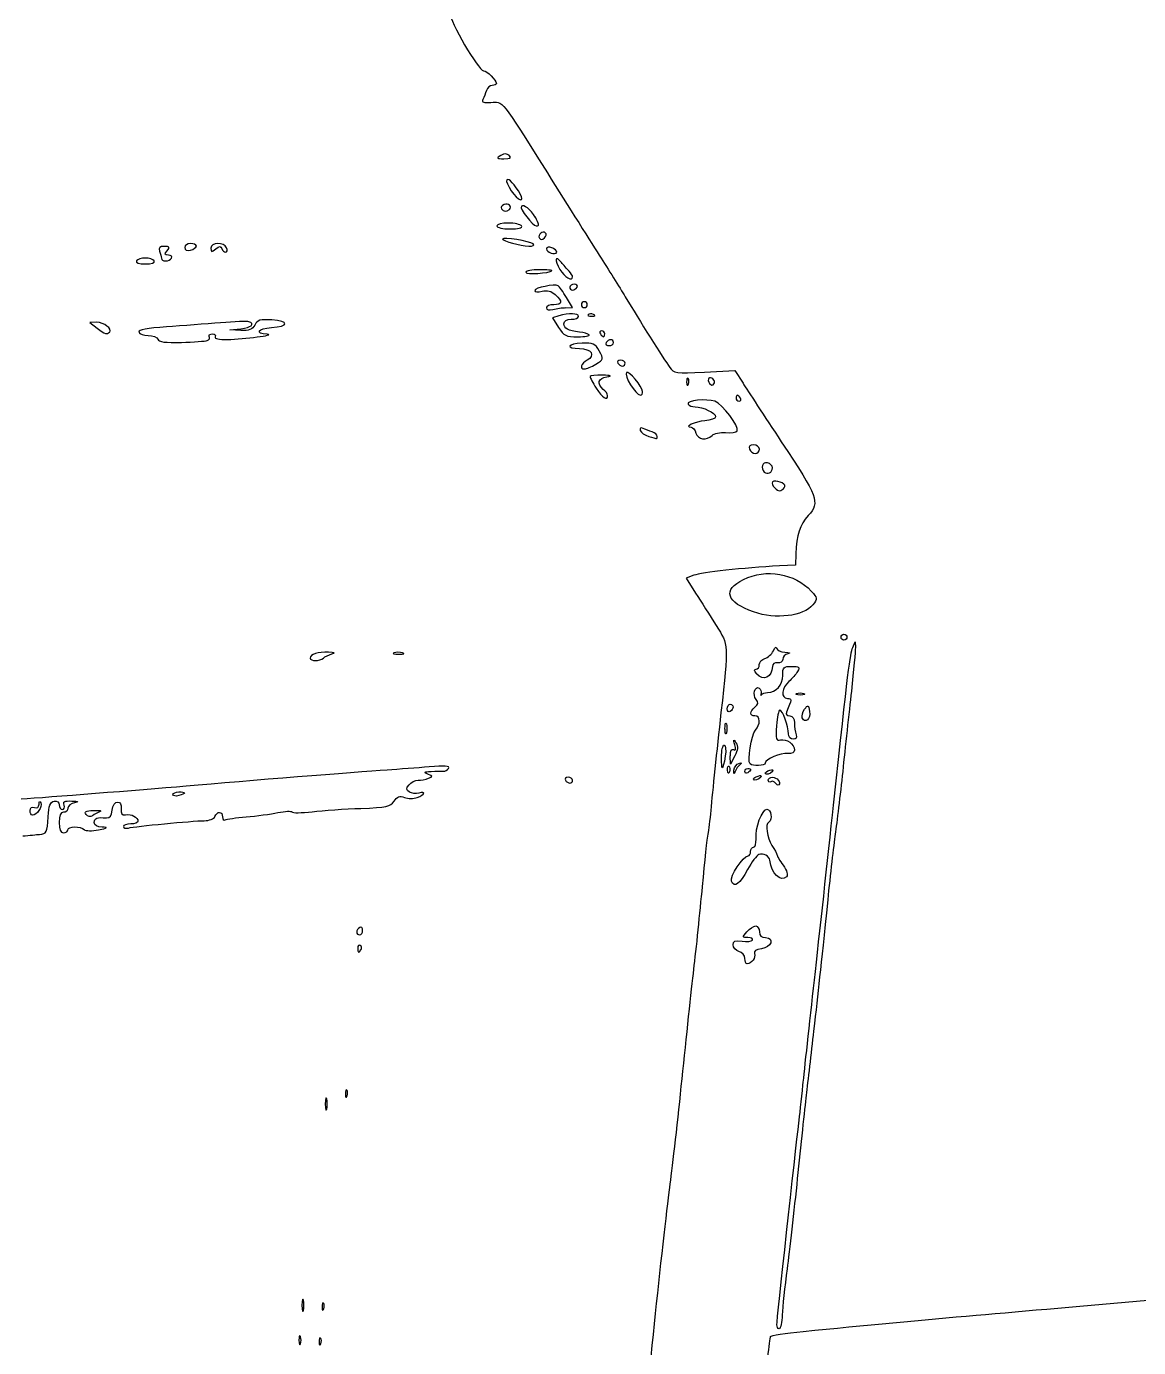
# Model space of a CAD drawing. Extents: x 548 to 695, y 110 to 247.
# Drawn here: x 626.81 to 649.37, y 161.5 to 188.29 of the extents above; entities that cross this region are included whole.
import ezdxf

# ---------------------------------------------------------------- set-up
doc = ezdxf.new("R2010")
doc.units = 0
doc.layers.add('Layer_1', color=7, linetype='CONTINUOUS')

msp = doc.modelspace()

# ---------------------------------------------------------------- linework, layer by layer
at = {"layer": 'Layer_1', "color": 7}
for points in [[(636.60549, 185.670113), (636.605773, 185.669943)], [(636.606227, 184.577896), (636.606227, 184.577046)], [(637.133216, 184.419978), (637.132592, 184.420006)], [(637.341137, 184.100258), (637.342271, 184.100542)], [(630.25835, 183.836636), (630.25835, 183.836353)], [(630.774624, 183.785613), (630.775729, 183.785046)], [(637.508495, 183.782494), (637.508211, 183.783912)], [(629.755795, 183.593707), (629.755512, 183.592857)], [(637.470539, 183.336038), (637.470567, 183.334904)], [(637.754485, 182.587124), (637.885729, 182.587748), (637.763556, 182.794961)], [(637.754457, 182.587748), (637.754485, 182.587124)], [(638.314781, 182.449644), (638.314781, 182.450778)], [(628.23634, 182.29062), (628.09886, 182.289373), (628.246828, 182.17372)], [(637.610712, 182.41903), (637.479751, 182.380479), (637.601924, 182.18829)], [(628.500246, 182.092082), (628.500529, 182.091912)], [(630.480643, 181.921833), (630.479849, 181.922117)], [(631.159087, 182.124227), (630.939402, 182.135565), (631.161354, 182.158243)], [(638.225348, 182.035502), (638.224895, 182.035502)], [(638.360787, 181.441814), (638.360986, 181.442098)], [(640.231313, 181.151631), (640.232447, 181.151631)], [(640.564441, 181.2816), (641.181628, 181.313065), (641.34462, 181.053411)], [(638.599465, 180.805238), (638.599465, 180.805521)], [(639.604573, 179.977946), (639.60514, 179.977946)], [(640.718306, 179.998157), (640.718646, 179.997789)], [(642.191528, 178.960195), (642.191811, 178.960479)], [(642.415266, 177.595228), (642.406762, 177.367606), (642.081402, 177.350598)], [(640.350397, 177.161528), (640.193924, 177.102), (640.383279, 176.801046)], [(641.558183, 176.416838), (641.558324, 176.416866)], [(643.570469, 175.695846), (643.620076, 175.81405), (643.62291, 175.695846)], [(632.834532, 175.48302), (632.834362, 175.482992)], [(634.442315, 175.587647), (634.442315, 175.589008)], [(641.616548, 175.16537), (641.617483, 175.165654)], [(640.97966, 174.041546), (640.978299, 174.041546)], [(640.906469, 173.469798), (640.907603, 173.470649)], [(641.176186, 173.496161), (641.087461, 173.332602), (641.084967, 173.498712), (641.087461, 173.498712)], [(641.487203, 173.334983), (641.487005, 173.334869)], [(641.031647, 173.209465), (641.030513, 173.209465)], [(641.794961, 173.149398), (641.794961, 173.148831)], [(641.558239, 173.031165), (641.558239, 173.030598)], [(626.886142, 172.388778), (626.886142, 172.389061)], [(641.109288, 170.958529), (641.109373, 170.958671)], [(633.597109, 169.569354), (633.597959, 169.569354)], [(641.381357, 169.39165), (641.380791, 169.391934)], [(633.309846, 166.718013), (633.31098, 166.718013)], [(632.836658, 162.399798), (632.837792, 162.399798)], [(642.030832, 161.962469), (642.030718, 161.962469)], [(632.777613, 161.69023), (632.778746, 161.69023)]]:
    msp.add_lwpolyline(points, dxfattribs=at)
for points in [[(636.831326, 184.879304)], [(636.85423, 184.243408)], [(637.088003, 183.880857)], [(629.400557, 183.533896)], [(637.889584, 183.212731)], [(637.978309, 183.002683)], [(638.185351, 182.648069)], [(638.540306, 182.055345)], [(638.717783, 181.877613)], [(638.954419, 181.46194)], [(640.756176, 181.112513)], [(639.307219, 180.88662)], [(641.291102, 180.753647)], [(641.675622, 179.718576)], [(641.941795, 179.338167)], [(643.333039, 175.905128)], [(642.430913, 174.76115)], [(641.025921, 174.452287)], [(642.545915, 174.269735)], [(641.160057, 173.209493)], [(641.380876, 173.181146)], [(637.889329, 173.004491)], [(642.003761, 172.945276)], [(629.784822, 172.714252)], [(628.023402, 172.307991)], [(633.630047, 169.961329)], [(632.901912, 166.541698)], [(632.428724, 162.460176)], [(632.368091, 161.721128)]]:
    msp.add_lwpolyline(points, close=True, dxfattribs=at)
for points in [[(635.396287, 188.573187), (635.396287, 188.394605), (635.975603, 187.397575), (636.082214, 187.392813)], [(636.082214, 187.392813), (636.151663, 187.389978), (636.342718, 187.199773), (636.342718, 187.133726)], [(636.260797, 187.094041), (636.215726, 187.094041), (636.162435, 187.047553), (636.142309, 186.990576)], [(636.342718, 187.133726), (636.342718, 187.111049), (636.305868, 187.094041), (636.260797, 187.094041)], [(636.070025, 186.808876), (636.044513, 186.750765), (636.084198, 186.735458), (636.232734, 186.749631)], [(636.142309, 186.990576), (636.122466, 186.9336), (636.089584, 186.851962), (636.070025, 186.808876)], [(636.232734, 186.749631), (636.477931, 186.772309), (636.424072, 186.840057), (637.377987, 185.319269)], [(636.431159, 185.671814), (636.335348, 185.616255), (636.343569, 185.608035), (636.496356, 185.606617)], [(636.605773, 185.669943), (636.559002, 185.716715), (636.509679, 185.717282), (636.431159, 185.671814)], [(636.496356, 185.606617), (636.623632, 185.605398), (636.653112, 185.623625), (636.60549, 185.670113)], [(636.556904, 185.178472), (636.508148, 185.129717), (636.748809, 184.775839), (636.830731, 184.775839)], [(636.831298, 184.879389), (636.716778, 185.087452), (636.596872, 185.218356), (636.556904, 185.178472)], [(637.377987, 185.319269), (637.796353, 184.652277), (638.286917, 183.873855), (638.468135, 183.589455)], [(636.830731, 184.775839), (636.867298, 184.775839), (636.867581, 184.812973), (636.831326, 184.879304)], [(636.497943, 184.678243), (636.450321, 184.661235), (636.426227, 184.621266), (636.444085, 184.592069)], [(636.444085, 184.592069), (636.482353, 184.529991), (636.552652, 184.523471), (636.606227, 184.577896)], [(636.606227, 184.577046), (636.669156, 184.639975), (636.589219, 184.713676), (636.497943, 184.678243)], [(636.849128, 184.642526), (636.807742, 184.60114), (637.079868, 184.24338), (637.153058, 184.24338)], [(637.132592, 184.420006), (637.042734, 184.577329), (636.897883, 184.691282), (636.849128, 184.642526)], [(637.153058, 184.24338), (637.215987, 184.24338), (637.211452, 184.281647), (637.133216, 184.419978)], [(636.584372, 184.302652), (636.456246, 184.302652), (636.351364, 184.27714), (636.351364, 184.243408)], [(636.351364, 184.243408), (636.351364, 184.210809), (636.472687, 184.184164), (636.620939, 184.184164)], [(636.85423, 184.243408), (636.834387, 184.276006), (636.712781, 184.302652), (636.584372, 184.302652)], [(636.620939, 184.184164), (636.785632, 184.184164), (636.87634, 184.206841), (636.85423, 184.243408)], [(637.342271, 184.100542), (637.285861, 184.156951), (637.172759, 184.065676), (637.214995, 183.997644)], [(637.315625, 184.000479), (637.350491, 184.035345), (637.36268, 184.080132), (637.341137, 184.100258)], [(629.608961, 183.82955), (629.512866, 183.82955), (629.486787, 183.804038), (629.512866, 183.736006)], [(629.667071, 183.740825), (629.728866, 183.815093), (629.719512, 183.82955), (629.608961, 183.82955)], [(630.140145, 183.888794), (630.074948, 183.888794), (630.02194, 183.851376), (630.02194, 183.805455)], [(630.02194, 183.805455), (630.02194, 183.751313), (630.063326, 183.733172), (630.140145, 183.753298)], [(630.25835, 183.836353), (630.25835, 183.864983), (630.205058, 183.888794), (630.140145, 183.888794)], [(630.140145, 183.753298), (630.205342, 183.770306), (630.25835, 183.807723), (630.25835, 183.836636)], [(630.870123, 183.799786), (630.823068, 183.922526), (630.552954, 183.91629), (630.552954, 183.791282)], [(630.552954, 183.791282), (630.552954, 183.708794), (630.567128, 183.706526), (630.651317, 183.777109)], [(630.651317, 183.777109), (630.728135, 183.840321), (630.755065, 183.842022), (630.774624, 183.785613)], [(630.775729, 183.785046), (630.789902, 183.744227), (630.824202, 183.711061), (630.853115, 183.711061)], [(630.853115, 183.711061), (630.882028, 183.711061), (630.890249, 183.75103), (630.870123, 183.799786)], [(637.088003, 183.880857), (637.028192, 183.935565), (636.469824, 184.023156), (636.469824, 183.977802)], [(636.469824, 183.977802), (636.469824, 183.9384), (636.831099, 183.840888), (636.999279, 183.834652)], [(636.999279, 183.834652), (637.084885, 183.831817), (637.121169, 183.85166), (637.088003, 183.880857)], [(637.214995, 183.997644), (637.240507, 183.957392), (637.273106, 183.958243), (637.315625, 184.000479)], [(637.369313, 183.80092), (637.317156, 183.748762), (637.485817, 183.650117), (637.554416, 183.692353)], [(637.508211, 183.783912), (637.452935, 183.815093), (637.39029, 183.82303), (637.369313, 183.80092)], [(629.04566, 183.533896), (629.022983, 183.498746), (629.09555, 183.474652), (629.223109, 183.474652)], [(629.223109, 183.59314), (629.145723, 183.59314), (629.065786, 183.567628), (629.04566, 183.533896)], [(629.400557, 183.533896), (629.380715, 183.566494), (629.300495, 183.59314), (629.223109, 183.59314)], [(629.223109, 183.474652), (629.350668, 183.474652), (629.422384, 183.497329), (629.400557, 183.533896)], [(629.512866, 183.736006), (629.532709, 183.684416), (629.548866, 183.618085), (629.548866, 183.588038)], [(629.548866, 183.588038), (629.548866, 183.514904), (629.710157, 183.518589), (629.755795, 183.593707)], [(629.692583, 183.652101), (629.610945, 183.652101), (629.606126, 183.669109), (629.667071, 183.740825)], [(629.755512, 183.592857), (629.775354, 183.625455), (629.747008, 183.652101), (629.692583, 183.652101)], [(637.554416, 183.692353), (637.584463, 183.712195), (637.56292, 183.751597), (637.508495, 183.782494)], [(637.661679, 183.506117), (637.53412, 183.657203), (637.51286, 183.559124), (637.630214, 183.360416)], [(638.468135, 183.589455), (638.649269, 183.305027), (638.877458, 182.938904), (638.975083, 182.775827)], [(637.219134, 183.357581), (637.067197, 183.357581), (636.943039, 183.332069), (636.943039, 183.304006)], [(636.943039, 183.304006), (636.943039, 183.255817), (637.410926, 183.284164), (637.470539, 183.336038)], [(637.470567, 183.334904), (637.48474, 183.346243), (637.371071, 183.357581), (637.219134, 183.357581)], [(637.630214, 183.360416), (637.72234, 183.20451), (637.889584, 183.109266), (637.889584, 183.212731)], [(637.8156, 183.328951), (637.775065, 183.374306), (637.705616, 183.453959), (637.661679, 183.506117)], [(637.889584, 183.212731), (637.889584, 183.232573), (637.856419, 183.283597), (637.8156, 183.328951)], [(637.597162, 183.029386), (637.52658, 183.073039), (637.12063, 182.991685), (637.12063, 182.933858)], [(637.763556, 182.794961), (637.696375, 182.908913), (637.62154, 183.014362), (637.597162, 183.029386)], [(637.92275, 183.061928), (637.872009, 183.061928), (637.830624, 183.036416), (637.830624, 183.002683)], [(637.830624, 183.002683), (637.830624, 182.970085), (637.856135, 182.943439), (637.886183, 182.943439)], [(637.886183, 182.943439), (637.916797, 182.943439), (637.958183, 182.968951), (637.978309, 183.002683)], [(637.978309, 183.002683), (637.998151, 183.035282), (637.972639, 183.061928), (637.92275, 183.061928)], [(637.12063, 182.933858), (637.12063, 182.904945), (637.188378, 182.898142), (637.270866, 182.919685)], [(637.270866, 182.919685), (637.373197, 182.945197), (637.458236, 182.925354), (637.537039, 182.852504)], [(637.537039, 182.852504), (637.692945, 182.711339), (637.683024, 182.647559), (637.505008, 182.647559)], [(638.975083, 182.775827), (639.212627, 182.379203), (639.74486, 181.534791), (639.857112, 181.376844)], [(637.505008, 182.647559), (637.423654, 182.647559), (637.357039, 182.617795), (637.357039, 182.581512)], [(637.357039, 182.581512), (637.357039, 182.541827), (637.410331, 182.529638), (637.490268, 182.551181)], [(637.490268, 182.551181), (637.563402, 182.571024), (637.682457, 182.587181), (637.754457, 182.587748)], [(638.008044, 182.410526), (638.008044, 182.475439), (637.816139, 182.479691), (637.610712, 182.41903)], [(638.126107, 182.707313), (638.093509, 182.707313), (638.066863, 182.681802), (638.066863, 182.648069)], [(638.066863, 182.648069), (638.066863, 182.615471), (638.092375, 182.588825), (638.126107, 182.588825)], [(638.185351, 182.648069), (638.185351, 182.680668), (638.159839, 182.707313), (638.126107, 182.707313)], [(638.126107, 182.588825), (638.158706, 182.588825), (638.185351, 182.614337), (638.185351, 182.648069)], [(638.201395, 182.445109), (638.181553, 182.425266), (638.215569, 182.411376), (638.279065, 182.413928)], [(638.314781, 182.450778), (638.271978, 182.467786), (638.220954, 182.464951), (638.201395, 182.445109)], [(638.279065, 182.413928), (638.347946, 182.416762), (638.361836, 182.430935), (638.314781, 182.449644)], [(628.500529, 182.091912), (628.563175, 182.154557), (628.380624, 182.292038), (628.23634, 182.29062)], [(629.650517, 182.197928), (629.265997, 182.172416), (629.078967, 182.135565), (629.093764, 182.091628)], [(630.747836, 182.279849), (630.462784, 182.257172), (629.968989, 182.220038), (629.650517, 182.197928)], [(631.32463, 182.302526), (631.292315, 182.313865), (631.032888, 182.303745), (630.747836, 182.279849)], [(631.443827, 182.235628), (631.39422, 182.143219), (631.326472, 182.116573), (631.159087, 182.124227)], [(631.161354, 182.158243), (631.36885, 182.18092), (631.457036, 182.257739), (631.32463, 182.302526)], [(631.696479, 182.046841), (631.43966, 182.063849), (631.502589, 182.167313), (631.780384, 182.184888)], [(631.786054, 182.339093), (631.556447, 182.353266), (631.497657, 182.336258), (631.443827, 182.235628)], [(631.780384, 182.184888), (632.143531, 182.207565), (632.147159, 182.315849), (631.786054, 182.339093)], [(637.601924, 182.18829), (637.710491, 182.017361), (637.753861, 181.996101), (637.994324, 181.996101)], [(637.712107, 182.260573), (637.712107, 182.317833), (637.766532, 182.351282), (637.860076, 182.351282)], [(638.029304, 182.091628), (637.794312, 182.11714), (637.712107, 182.16051), (637.712107, 182.260573)], [(637.860076, 182.351282), (637.94143, 182.351282), (638.008044, 182.376794), (638.008044, 182.410526)], [(628.246828, 182.17372), (628.407269, 182.048145), (628.444403, 182.036239), (628.500246, 182.092082)], [(629.093764, 182.091628), (629.105102, 182.055345), (629.191559, 182.024731), (629.283969, 182.023313)], [(629.283969, 182.023313), (629.376378, 182.022066), (629.463402, 181.98703), (629.477291, 181.945644)], [(629.477291, 181.945644), (629.494299, 181.891786), (629.632063, 181.873928), (629.954731, 181.882431)], [(629.954731, 181.882431), (630.203613, 181.888101), (630.440164, 181.907943), (630.480643, 181.921833)], [(630.479849, 181.922117), (630.520384, 181.93629), (630.538809, 181.97314), (630.520668, 182.002337)], [(630.520668, 182.002337), (630.50366, 182.031534), (630.532006, 182.055345), (630.583597, 182.055345)], [(630.583597, 182.055345), (630.636321, 182.055345), (630.662967, 182.029833), (630.642841, 181.996101)], [(630.642841, 181.996101), (630.620164, 181.959534), (630.714841, 181.939124), (630.890872, 181.942809)], [(630.890872, 181.942809), (631.226126, 181.948479), (631.884784, 182.034935), (631.696479, 182.046841)], [(637.994324, 181.996101), (638.14286, 181.996101), (638.246891, 182.013109), (638.225348, 182.035502)], [(638.224895, 182.035502), (638.202217, 182.05818), (638.115194, 182.082274), (638.029304, 182.091628)], [(638.47766, 182.114589), (638.443077, 182.114589), (638.431455, 182.089077), (638.452148, 182.055345)], [(638.452148, 182.055345), (638.471991, 182.022746), (638.500337, 181.996101), (638.514794, 181.996101)], [(638.540306, 182.055345), (638.540306, 182.087943), (638.511959, 182.114589), (638.47766, 182.114589)], [(638.514794, 181.996101), (638.528967, 181.996101), (638.540306, 182.021613), (638.540306, 182.055345)], [(638.662224, 181.936857), (638.631609, 181.936857), (638.590224, 181.911345), (638.570098, 181.877613)], [(638.717783, 181.877613), (638.717783, 181.910211), (638.692271, 181.936857), (638.662224, 181.936857)], [(638.081858, 181.867578), (637.78422, 181.853405), (637.740312, 181.759011), (638.031118, 181.759011)], [(638.031118, 181.759011), (638.267528, 181.759011), (638.359228, 181.615578), (638.183055, 181.521184)], [(638.429301, 181.709405), (638.344828, 181.859357), (638.303159, 181.87835), (638.081858, 181.867578)], [(638.360986, 181.442098), (638.52171, 181.537058), (638.523128, 181.542728), (638.429301, 181.709405)], [(638.570098, 181.877613), (638.550255, 181.845014), (638.575767, 181.818369), (638.625657, 181.818369)], [(638.625657, 181.818369), (638.676397, 181.818369), (638.717783, 181.84388), (638.717783, 181.877613)], [(638.183055, 181.521184), (638.057764, 181.454287), (638.026016, 181.344869), (638.131748, 181.344869)], [(638.131748, 181.344869), (638.167465, 181.344869), (638.270646, 181.388523), (638.360787, 181.441814)], [(638.862293, 181.521184), (638.811553, 181.521184), (638.786608, 181.495672), (638.806734, 181.46194)], [(638.806734, 181.46194), (638.826576, 181.429342), (638.868246, 181.402696), (638.89886, 181.402696)], [(638.954419, 181.46194), (638.954419, 181.494539), (638.91275, 181.521184), (638.862293, 181.521184)], [(638.89886, 181.402696), (638.929474, 181.402696), (638.954419, 181.428208), (638.954419, 181.46194)], [(639.857112, 181.376844), (639.942151, 181.257222), (639.982403, 181.251836), (640.564441, 181.2816)], [(638.496, 181.217962), (638.357669, 181.223631), (638.244567, 181.209458), (638.244567, 181.189332)], [(638.244567, 181.189332), (638.244567, 181.16949), (638.299843, 181.06234), (638.367591, 180.952639)], [(638.51074, 180.931096), (638.372976, 181.045332), (638.405575, 181.157301), (638.584724, 181.184513)], [(638.584724, 181.184513), (638.698961, 181.201521), (638.672598, 181.21286), (638.496, 181.217962)], [(638.981802, 181.273861), (638.920006, 181.212066), (639.161802, 180.82012), (639.264983, 180.814904)], [(639.307219, 180.886592), (639.304384, 180.989206), (639.027156, 181.319159), (638.981802, 181.273861)], [(640.232447, 181.151631), (640.212605, 181.171474), (640.198715, 181.137458), (640.201266, 181.073962)], [(640.236983, 181.038246), (640.253991, 181.081049), (640.251156, 181.132072), (640.231313, 181.151631)], [(640.756176, 181.112513), (640.700617, 181.202372), (640.611609, 181.174876), (640.64846, 181.079065)], [(640.736334, 181.024072), (640.766098, 181.04108), (640.774885, 181.082183), (640.756176, 181.112513)], [(638.367591, 180.952639), (638.483811, 180.764419), (638.599465, 180.691002), (638.599465, 180.805238)], [(638.599465, 180.805521), (638.599465, 180.834151), (638.559496, 180.890561), (638.51074, 180.931096)], [(639.264983, 180.814904), (639.290495, 180.813657), (639.308353, 180.846085), (639.307219, 180.88662)], [(640.201266, 181.073962), (640.204101, 181.00508), (640.218274, 180.990907), (640.236983, 181.038246)], [(640.64846, 181.079065), (640.668302, 181.030592), (640.70657, 181.005647), (640.736334, 181.024072)], [(641.34462, 181.053411), (641.434195, 180.910545), (641.783906, 180.377943), (642.12154, 179.869663)], [(640.77154, 180.68811), (640.609682, 180.747638), (640.185591, 180.702283), (640.230265, 180.62915)], [(640.230265, 180.62915), (640.247272, 180.600236), (640.31332, 180.576425), (640.374832, 180.576425)], [(640.374832, 180.576425), (640.532438, 180.576425), (640.788236, 180.451701), (640.788095, 180.374598)], [(641.224913, 180.091616), (641.274803, 180.172403), (640.926057, 180.631276), (640.77154, 180.68811)], [(641.228457, 180.812891), (641.214283, 180.812891), (641.202945, 180.78738), (641.202945, 180.753647)], [(641.202945, 180.753647), (641.202945, 180.721049), (641.231291, 180.694403), (641.265591, 180.694403)], [(641.291102, 180.753647), (641.27126, 180.786246), (641.242913, 180.812891), (641.228457, 180.812891)], [(641.265591, 180.694403), (641.300173, 180.694403), (641.311795, 180.719915), (641.291102, 180.753647)], [(640.788095, 180.374598), (640.788095, 180.339165), (640.689165, 180.303165), (640.568126, 180.294378)], [(639.316857, 180.140088), (639.265266, 180.162765), (639.24514, 180.148592), (639.262148, 180.097285)], [(639.262148, 180.097285), (639.276321, 180.053348), (639.353424, 179.99949), (639.432227, 179.97738)], [(639.501676, 180.066671), (639.444699, 180.086513), (639.361644, 180.119962), (639.316857, 180.140088)], [(639.60514, 179.977946), (639.60514, 180.006576), (639.558652, 180.046545), (639.501676, 180.066671)], [(640.568126, 180.294378), (640.371969, 180.280205), (640.128841, 180.162283), (640.296, 180.162283)], [(640.296, 180.162283), (640.33115, 180.162283), (640.373953, 180.108992), (640.390961, 180.044079)], [(640.390961, 180.044079), (640.425543, 179.911984), (640.606677, 179.886472), (640.718306, 179.998157)], [(640.718646, 179.997789), (640.758331, 180.037474), (640.880787, 180.062419), (640.990772, 180.053065)], [(640.990772, 180.053065), (641.100472, 180.044561), (641.205921, 180.061569), (641.224913, 180.091616)], [(639.432227, 179.97738), (639.511313, 179.954702), (639.582463, 179.934576), (639.5904, 179.931458)], [(639.5904, 179.931458), (639.598904, 179.928624), (639.604573, 179.948466), (639.604573, 179.977946)], [(641.559118, 179.807301), (641.480032, 179.807301), (641.453669, 179.778954), (641.47663, 179.718576)], [(641.675622, 179.718576), (641.675622, 179.767332), (641.623181, 179.807301), (641.559118, 179.807301)], [(642.12154, 179.869663), (642.870482, 178.742183), (642.906397, 178.643991), (642.668683, 178.373254)], [(641.47663, 179.718576), (641.496472, 179.66982), (641.54778, 179.629852), (641.593134, 179.629852)], [(641.593134, 179.629852), (641.638488, 179.629852), (641.675622, 179.66982), (641.675622, 179.718576)], [(641.838331, 179.441065), (641.736283, 179.460907), (641.694331, 179.335049), (641.775402, 179.253978)], [(641.775402, 179.253978), (641.83748, 179.191899), (641.941795, 179.245474), (641.941795, 179.338167)], [(641.941795, 179.338167), (641.941795, 179.383805), (641.895307, 179.430009), (641.838331, 179.441065)], [(641.94548, 179.052038), (641.897291, 179.003849), (642.038173, 178.853613), (642.109323, 178.87714)], [(642.191811, 178.960479), (642.214488, 179.027376), (642.000472, 179.106746), (641.94548, 179.052038)], [(642.109323, 178.87714), (642.143055, 178.888479), (642.180189, 178.925896), (642.191528, 178.960195)], [(642.668683, 178.373254), (642.48925, 178.169159), (642.430857, 177.989386), (642.415266, 177.595228)], [(642.081402, 177.350598), (641.357008, 177.31148), (640.497713, 177.217654), (640.350397, 177.161528)], [(641.352813, 177.07646), (641.814236, 177.30068), (642.396132, 177.20005), (642.728551, 176.838917)], [(641.558324, 176.416866), (641.005342, 176.607921), (640.924271, 176.868255), (641.352813, 177.07646)], [(642.728551, 176.838917), (642.859228, 176.696901), (642.860079, 176.68783), (642.758032, 176.561972)], [(640.383279, 176.801046), (640.487594, 176.635502), (640.675644, 176.338006), (640.801389, 176.139893)], [(642.758032, 176.561972), (642.56811, 176.327546), (642.011839, 176.260224), (641.558183, 176.416838)], [(640.801389, 176.139893), (641.055373, 175.739839), (641.053389, 175.775216), (640.89805, 174.375751)], [(643.333039, 175.905128), (643.333039, 175.937726), (643.358551, 175.964372), (643.392283, 175.964372)], [(643.392283, 175.845883), (643.359685, 175.845883), (643.333039, 175.871395), (643.333039, 175.905128)], [(643.392283, 175.964372), (643.424882, 175.964372), (643.451528, 175.93886), (643.451528, 175.905128)], [(643.451528, 175.905128), (643.451528, 175.872529), (643.426016, 175.845883), (643.392283, 175.845883)], [(632.939811, 175.600346), (632.723244, 175.60885), (632.565241, 175.558677), (632.565241, 175.482425)], [(632.565241, 175.482425), (632.565241, 175.413543), (632.761965, 175.41411), (632.834532, 175.48302)], [(632.834362, 175.482992), (632.86526, 175.512472), (632.94378, 175.549323), (633.008976, 175.564913)], [(633.008976, 175.564913), (633.087496, 175.584756), (633.064252, 175.595811), (632.939811, 175.600346)], [(634.264866, 175.586513), (634.224898, 175.569506), (634.270535, 175.558167), (634.369465, 175.558167)], [(634.442315, 175.589008), (634.384772, 175.603181), (634.304835, 175.603181), (634.264866, 175.586513)], [(634.369465, 175.558167), (634.466976, 175.559414), (634.499858, 175.57234), (634.442315, 175.587647)], [(641.786995, 175.472079), (641.848224, 175.489087), (641.92646, 175.558819), (641.960476, 175.629118)], [(641.960476, 175.629118), (641.994491, 175.699417), (642.024255, 175.723795), (642.026523, 175.68326)], [(642.026523, 175.68326), (642.029017, 175.642724), (642.103625, 175.606157), (642.1932, 175.602472)], [(642.252444, 175.568457), (642.195468, 175.554283), (642.14898, 175.502409), (642.14898, 175.454504)], [(642.1932, 175.602472), (642.293263, 175.596803), (642.31594, 175.585465), (642.252444, 175.568457)], [(643.181102, 172.501398), (643.478995, 175.268296), (643.51491, 175.563014), (643.570469, 175.695846)], [(643.62291, 175.695846), (643.624157, 175.630932), (643.587761, 175.231474), (643.541272, 174.808488)], [(641.617483, 175.165654), (641.566743, 175.226882), (641.564476, 175.254378), (641.60898, 175.254378)], [(641.60898, 175.254378), (641.645546, 175.254378), (641.67531, 175.296898), (641.67531, 175.348772)], [(641.94035, 175.313339), (641.937515, 175.088835), (641.750712, 175.003909), (641.616548, 175.16537)], [(641.67531, 175.348772), (641.67531, 175.400646), (641.725483, 175.456205), (641.786995, 175.472079)], [(642.045515, 175.384772), (641.985704, 175.39611), (641.9412, 175.364929), (641.94035, 175.313339)], [(642.14898, 175.454504), (642.14898, 175.404331), (642.105043, 175.37485), (642.045515, 175.384772)], [(642.14932, 175.127953), (642.14932, 175.29548), (642.166328, 175.313622), (642.328753, 175.313622)], [(642.451493, 175.210157), (642.420312, 175.153181), (642.339524, 175.060205), (642.27206, 175.003795)], [(642.328753, 175.313622), (642.481824, 175.313622), (642.499965, 175.299449), (642.451493, 175.210157)], [(641.84366, 174.783146), (642.017991, 174.785981), (642.14932, 174.934517), (642.14932, 175.127953)], [(642.27206, 175.003795), (642.125509, 174.881055), (642.107934, 174.663071), (642.243713, 174.663071)], [(641.610085, 174.641131), (641.534117, 174.73269), (641.584573, 174.925843), (641.672164, 174.872438)], [(641.672164, 174.872438), (641.703628, 174.852595), (641.721203, 174.80469), (641.711849, 174.765288)], [(641.711849, 174.765288), (641.703345, 174.725603), (641.70618, 174.713131), (641.720353, 174.736942)], [(641.720353, 174.736942), (641.734526, 174.762454), (641.789518, 174.782296), (641.84366, 174.783146)], [(642.504898, 174.731386), (642.423543, 174.731386), (642.390378, 174.745559), (642.430913, 174.76115)], [(642.430913, 174.76115), (642.471732, 174.778157), (642.538063, 174.778157), (642.578882, 174.76115)], [(642.578882, 174.76115), (642.619701, 174.744142), (642.587386, 174.731386), (642.504898, 174.731386)], [(643.541272, 174.808488), (643.494784, 174.385531), (643.415698, 173.653455), (643.365524, 173.181685)], [(641.025921, 174.452287), (641.025921, 174.503027), (641.051433, 174.544413), (641.085165, 174.544413)], [(641.085165, 174.396728), (641.052567, 174.376885), (641.025921, 174.402397), (641.025921, 174.452287)], [(641.085165, 174.544413), (641.117764, 174.544413), (641.144409, 174.518901), (641.144409, 174.488854)], [(641.144409, 174.488854), (641.144409, 174.458239), (641.118898, 174.416854), (641.085165, 174.396728)], [(641.586784, 174.308627), (641.472832, 174.308627), (641.473115, 174.391965), (641.587408, 174.486643)], [(641.587408, 174.486643), (641.654872, 174.542769), (641.660542, 174.580469), (641.610085, 174.641131)], [(642.090643, 174.426293), (642.065131, 174.426293), (642.033666, 174.283994), (642.022611, 174.110202)], [(642.268375, 173.944205), (642.268375, 174.09926), (642.147619, 174.426293), (642.090643, 174.426293)], [(642.243713, 174.663071), (642.33669, 174.663071), (642.336123, 174.651732), (642.226706, 174.382157)], [(642.545915, 174.269735), (642.531742, 174.309704), (642.551584, 174.388507), (642.59297, 174.444917)], [(642.59297, 174.444917), (642.661569, 174.538743), (642.670356, 174.535058), (642.695868, 174.40098)], [(640.89805, 174.375751), (640.81046, 173.586472), (640.725704, 172.781093), (640.689704, 172.393994)], [(640.978299, 174.041546), (640.977052, 174.139058), (640.989638, 174.186397), (641.006646, 174.146145)], [(641.006646, 174.146145), (641.023654, 174.106176), (641.023654, 174.026239), (641.00914, 173.968696)], [(641.595288, 174.017509), (641.703005, 174.141383), (641.698753, 174.308627), (641.586784, 174.308627)], [(642.226706, 174.382157), (642.209698, 174.341055), (642.238044, 174.308173), (642.291619, 174.308173)], [(642.291619, 174.308173), (642.352847, 174.308173), (642.38658, 174.25715), (642.38658, 174.165024)], [(642.38658, 174.165024), (642.38658, 174.086504), (642.403587, 173.979921), (642.42258, 173.928331)], [(642.695868, 174.40098), (642.724781, 174.248759), (642.596655, 174.136791), (642.545915, 174.269735)], [(641.00914, 173.968696), (640.994967, 173.911153), (640.980794, 173.943184), (640.97966, 174.041546)], [(641.487005, 173.334869), (641.428895, 173.39298), (641.512517, 173.92252), (641.595288, 174.017509)], [(642.022611, 174.110202), (642.005603, 173.83269), (642.014107, 173.797455), (642.106233, 173.821408)], [(642.363335, 173.834787), (642.310328, 173.834787), (642.268375, 173.88326), (642.268375, 173.944205)], [(642.42258, 173.928331), (642.445257, 173.866819), (642.425414, 173.834787), (642.363335, 173.834787)], [(640.907603, 173.470649), (640.907603, 173.606145), (640.933115, 173.717263), (640.963162, 173.717263)], [(640.963162, 173.717263), (640.993776, 173.717263), (641.003414, 173.618334), (640.983005, 173.49531)], [(641.087461, 173.498712), (641.086214, 173.605578), (641.107304, 173.650365), (641.150674, 173.624287)], [(641.176186, 173.72435), (641.143587, 173.842271), (641.147839, 173.848224), (641.201698, 173.762334)], [(641.150674, 173.624287), (641.195178, 173.59594), (641.203682, 173.629956), (641.176186, 173.72435)], [(641.201698, 173.762334), (641.249887, 173.685515), (641.243934, 173.618901), (641.176186, 173.496161)], [(642.106233, 173.821408), (642.22869, 173.853723), (642.386863, 173.738069), (642.386863, 173.61618)], [(642.386863, 173.61618), (642.386863, 173.562605), (642.336973, 173.535676), (642.253635, 173.544463)], [(640.983005, 173.49531), (640.935666, 173.18812), (640.906469, 173.178709), (640.906469, 173.469798)], [(641.160057, 173.209493), (641.168561, 173.271855), (641.213632, 173.333934), (641.262671, 173.346973)], [(641.262671, 173.346973), (641.319647, 173.363981), (641.328151, 173.352643), (641.285348, 173.321461)], [(641.795187, 173.351991), (641.795187, 173.297565), (641.538652, 173.282825), (641.487203, 173.334983)], [(642.253635, 173.544463), (642.105666, 173.558636), (641.795187, 173.42966), (641.795187, 173.351991)], [(634.130362, 173.21074), (633.45926, 173.165102), (631.308416, 172.992756), (630.048529, 172.883764)], [(634.980359, 173.274803), (634.740548, 173.254961), (634.358126, 173.226331), (634.130362, 173.21074)], [(634.95428, 173.128025), (634.860737, 173.164592), (634.871792, 173.174513), (635.017776, 173.183868)], [(634.965619, 173.043553), (635.06228, 173.080687), (635.06143, 173.086639), (634.95428, 173.128025)], [(635.375225, 173.244189), (635.404989, 173.292378), (635.295572, 173.300598), (634.980359, 173.274803)], [(635.017776, 173.183868), (635.115288, 173.189537), (635.226406, 173.192372), (635.264674, 173.186362)], [(635.264674, 173.186362), (635.302942, 173.180693), (635.352548, 173.209039), (635.375225, 173.244189)], [(641.030513, 173.209465), (641.028019, 173.271827), (641.041852, 173.306693), (641.061695, 173.287134)], [(641.067364, 173.173748), (641.047521, 173.126693), (641.034482, 173.140583), (641.031647, 173.209465)], [(641.061695, 173.287134), (641.081537, 173.267291), (641.084372, 173.216551), (641.067364, 173.173748)], [(641.182734, 173.183981), (641.157222, 173.121619), (641.149285, 173.128989), (641.160057, 173.209493)], [(641.285348, 173.321461), (641.249632, 173.29595), (641.203427, 173.232737), (641.182734, 173.183981)], [(641.380876, 173.181146), (641.380876, 173.215729), (641.406387, 173.243792), (641.44012, 173.243792)], [(641.44012, 173.155635), (641.407521, 173.135792), (641.380876, 173.147131), (641.380876, 173.181146)], [(641.44012, 173.243792), (641.472718, 173.243792), (641.499364, 173.232454), (641.499364, 173.21828)], [(641.499364, 173.21828), (641.499364, 173.204107), (641.473852, 173.175761), (641.44012, 173.155635)], [(641.558239, 173.030598), (641.558239, 173.044772), (641.599625, 173.069717), (641.650082, 173.088992)], [(641.650082, 173.088992), (641.702806, 173.108835), (641.726334, 173.100331), (641.705641, 173.066315)], [(641.794961, 173.148831), (641.794961, 173.163005), (641.836346, 173.18795), (641.886803, 173.207225)], [(641.942362, 173.184548), (641.90778, 173.128422), (641.794961, 173.101493), (641.794961, 173.149398)], [(641.886803, 173.207225), (641.939528, 173.227068), (641.963055, 173.218564), (641.942362, 173.184548)], [(643.365524, 173.181685), (643.315351, 172.709915), (643.24732, 172.137572), (643.214721, 171.909808)], [(630.048529, 172.883764), (629.053909, 172.797874), (627.268054, 172.656992), (626.70617, 172.620142)], [(634.580107, 172.763773), (634.509808, 172.807994), (634.508391, 172.832939), (634.571603, 172.910324)], [(634.571603, 172.910324), (634.614123, 172.961631), (634.696895, 173.003584), (634.755288, 173.003584)], [(634.755288, 173.003584), (634.813682, 173.003584), (634.908359, 173.020592), (634.965619, 173.043553)], [(637.797203, 173.063735), (637.746463, 173.063735), (637.721518, 173.038224), (637.741644, 173.004491)], [(637.741644, 173.004491), (637.761487, 172.971893), (637.803156, 172.945247), (637.83377, 172.945247)], [(637.889329, 173.004491), (637.889329, 173.03709), (637.847943, 173.063735), (637.797203, 173.063735)], [(637.83377, 172.945247), (637.864384, 172.945247), (637.889329, 172.970759), (637.889329, 173.004491)], [(641.705641, 173.066315), (641.670775, 173.010189), (641.558239, 172.98326), (641.558239, 173.031165)], [(641.854091, 173.003953), (641.854091, 173.038535), (641.892643, 173.066598), (641.939414, 173.066598)], [(641.909083, 172.975323), (641.878753, 172.95548), (641.854091, 172.969654), (641.854091, 173.003953)], [(642.003761, 172.945276), (641.981083, 172.980425), (641.939414, 172.994031), (641.909083, 172.975323)], [(641.939414, 173.066598), (642.03069, 173.066598), (642.122249, 172.960016), (642.072926, 172.910693)], [(642.072926, 172.910693), (642.055918, 172.893685), (642.025587, 172.910069), (642.003761, 172.945276)], [(627.103276, 172.543266), (627.135874, 172.462195), (627.024189, 172.293817), (626.938016, 172.293817)], [(627.068126, 172.517754), (627.070961, 172.582668), (627.085134, 172.592022), (627.103276, 172.543266)], [(627.252491, 172.265216), (627.266665, 172.488869), (627.295578, 172.563676), (627.374381, 172.578841)], [(627.374381, 172.578841), (627.437594, 172.59018), (627.477846, 172.561833), (627.477846, 172.505707)], [(627.574791, 172.501455), (627.549279, 172.56977), (627.583295, 172.588479), (627.73098, 172.582243)], [(627.788239, 172.54851), (627.715106, 172.534337), (627.655295, 172.484731), (627.655295, 172.438243)], [(627.73098, 172.582243), (627.870161, 172.576573), (627.885468, 172.568069), (627.788239, 172.54851)], [(628.553083, 172.396006), (628.564422, 172.495502), (628.607509, 172.56155), (628.6608, 172.56155)], [(628.6608, 172.56155), (628.718343, 172.56155), (628.744422, 172.513361), (628.734784, 172.424636)], [(629.784822, 172.714252), (629.784822, 172.743732), (629.838113, 172.767827), (629.903027, 172.767827)], [(629.903027, 172.691575), (629.83783, 172.674567), (629.784822, 172.685906), (629.784822, 172.714252)], [(629.903027, 172.767827), (629.968224, 172.767827), (630.021232, 172.756488), (630.021232, 172.74515)], [(630.021232, 172.74515), (630.021232, 172.733811), (629.96794, 172.708583), (629.903027, 172.691575)], [(633.596683, 172.434557), (634.116217, 172.451565), (634.194369, 172.468573), (634.267162, 172.578274)], [(634.267162, 172.578274), (634.330091, 172.673235), (634.379698, 172.691093), (634.477776, 172.654243)], [(634.477776, 172.654243), (634.548359, 172.628731), (634.665713, 172.628731), (634.739131, 172.65549)], [(634.768611, 172.743931), (634.711635, 172.726923), (634.626879, 172.735427), (634.580107, 172.763773)], [(634.739131, 172.65549), (634.895036, 172.7136), (634.920832, 172.791269), (634.768611, 172.743931)], [(626.886142, 172.389061), (626.886142, 172.449156), (626.91874, 172.47155), (626.974866, 172.450006)], [(626.938016, 172.293817), (626.909386, 172.293817), (626.886142, 172.33662), (626.886142, 172.388778)], [(626.974866, 172.450006), (627.031843, 172.427329), (627.065291, 172.452501), (627.068126, 172.517754)], [(627.07731, 171.907115), (627.223295, 171.921288), (627.231798, 171.939146), (627.252491, 172.265216)], [(627.477846, 172.505707), (627.477846, 172.454683), (627.507326, 172.412731), (627.543326, 172.412731)], [(627.56657, 172.353487), (627.504491, 172.353487), (627.477846, 172.291124), (627.477846, 172.146557)], [(627.543326, 172.412731), (627.579326, 172.412731), (627.593499, 172.452699), (627.574791, 172.501455)], [(627.655295, 172.438243), (627.655295, 172.391754), (627.615326, 172.353487), (627.56657, 172.353487)], [(628.023402, 172.307991), (627.976063, 172.365534), (628.012063, 172.384526), (628.178173, 172.391046)], [(628.150961, 172.285313), (628.110992, 172.253849), (628.060535, 172.262636), (628.023402, 172.307991)], [(628.305732, 172.368369), (628.256976, 172.351361), (628.187244, 172.313943), (628.150961, 172.285313)], [(628.178173, 172.391046), (628.297228, 172.396715), (628.354772, 172.385376), (628.305732, 172.368369)], [(628.434879, 172.240101), (628.50291, 172.234431), (628.540328, 172.28262), (628.553083, 172.396006)], [(628.734784, 172.424636), (628.723446, 172.323156), (628.746123, 172.292258), (628.823509, 172.304731)], [(628.823509, 172.304731), (628.94228, 172.324573), (629.074942, 172.255124), (629.074942, 172.173203)], [(630.415956, 172.183408), (630.522255, 172.184655), (630.617499, 172.221676), (630.635924, 172.269298)], [(630.635924, 172.269298), (630.679295, 172.3824), (630.790129, 172.376731), (630.790129, 172.260794)], [(631.271169, 172.262211), (631.478381, 172.279219), (631.767713, 172.316353), (631.914123, 172.346967)], [(631.914123, 172.346967), (632.060391, 172.377581), (632.187383, 172.383534), (632.19617, 172.36114)], [(632.19617, 172.36114), (632.204674, 172.338463), (632.391194, 172.341298), (632.610255, 172.366809)], [(632.610255, 172.366809), (632.829373, 172.392321), (633.273222, 172.423786), (633.596683, 172.434557)], [(640.689704, 172.393994), (640.672696, 172.198687), (640.644633, 171.982205), (640.629893, 171.912728)], [(641.607959, 171.80949), (641.590951, 172.03938), (641.728998, 172.415849), (641.829061, 172.415849)], [(641.829061, 172.415849), (641.916935, 172.415849), (641.94755, 172.207219), (641.866762, 172.157329)], [(642.793124, 168.951969), (642.89092, 169.830454), (643.065534, 171.427691), (643.181102, 172.501398)], [(627.477846, 172.146557), (627.477846, 172.001991), (627.503357, 171.939345), (627.56657, 171.939345)], [(627.56657, 171.939345), (627.615326, 171.939345), (627.655295, 171.964857), (627.655295, 171.998589)], [(627.655295, 171.998589), (627.655295, 172.07229), (627.907578, 172.076825), (627.983603, 172.004258)], [(627.983603, 172.004258), (628.015068, 171.974211), (628.143477, 171.971093), (628.276422, 171.998589)], [(628.187698, 172.147691), (628.187698, 172.236416), (628.247792, 172.258809), (628.434879, 172.240101)], [(628.350406, 172.052164), (628.248359, 172.057833), (628.187698, 172.091849), (628.187698, 172.147691)], [(628.276422, 171.998589), (628.462942, 172.035439), (628.478532, 172.046778), (628.350406, 172.052164)], [(628.926973, 172.117644), (628.845619, 172.117644), (628.779005, 172.092132), (628.779005, 172.064069)], [(628.779005, 172.064069), (628.779005, 172.034589), (628.825776, 172.022117), (628.882469, 172.035723)], [(628.882469, 172.035723), (629.017682, 172.069739), (630.174189, 172.18114), (630.415956, 172.183408)], [(629.074942, 172.173203), (629.074942, 172.142589), (629.008328, 172.117644), (628.926973, 172.117644)], [(630.790129, 172.260794), (630.790129, 172.210054), (630.812806, 172.183124), (630.842287, 172.200699)], [(630.842287, 172.200699), (630.870917, 172.217707), (631.063956, 172.246054), (631.271169, 172.262211)], [(641.866762, 172.157329), (641.789943, 172.109707), (641.82651, 171.845603), (641.932243, 171.684)], [(626.738372, 171.874233), (626.868482, 171.885572), (627.020986, 171.90258), (627.07731, 171.907115)], [(640.629893, 171.912728), (640.61572, 171.843279), (640.563846, 171.36411), (640.515657, 170.847921)], [(641.559203, 171.646781), (641.592369, 171.646781), (641.614195, 171.719915), (641.607959, 171.80949)], [(643.214721, 171.909808), (643.182123, 171.682186), (643.113241, 171.083083), (643.061367, 170.578772)], [(641.109373, 170.958671), (641.07394, 171.05108), (641.350318, 171.469332), (641.446951, 171.469332)], [(641.664737, 171.497395), (641.620233, 171.480387), (641.517902, 171.342624), (641.437398, 171.191537)], [(641.446951, 171.469332), (641.475581, 171.469332), (641.499109, 171.509301), (641.499109, 171.558057)], [(641.499109, 171.558057), (641.499109, 171.606813), (641.527455, 171.646781), (641.559203, 171.646781)], [(641.890091, 171.380324), (641.881587, 171.468482), (641.757146, 171.532828), (641.664737, 171.497395)], [(641.932243, 171.684), (641.986951, 171.600661), (642.031455, 171.515622), (642.031455, 171.495213)], [(642.031455, 171.495213), (642.031455, 171.47537), (642.088148, 171.378425), (642.15703, 171.28148)], [(641.437398, 171.191537), (641.280076, 170.895628), (641.164706, 170.813792), (641.109288, 170.958529)], [(642.226195, 171.048472), (642.106857, 170.929134), (641.918976, 171.114803), (641.890091, 171.380324)], [(642.15703, 171.28148), (642.236967, 171.169228), (642.261912, 171.084472), (642.226195, 171.048472)], [(640.515657, 170.847921), (640.467468, 170.331732), (640.388948, 169.576639), (640.341043, 169.169953)], [(643.061367, 170.578772), (642.910564, 169.111502), (642.872863, 168.762501), (642.775209, 167.916728)], [(633.570803, 170.016888), (633.538205, 169.997046), (633.511559, 169.955376), (633.511559, 169.924762)], [(633.511559, 169.924762), (633.511559, 169.894148), (633.537071, 169.869203), (633.570803, 169.869203)], [(633.630047, 169.961329), (633.630047, 170.012069), (633.604535, 170.037014), (633.570803, 170.016888)], [(633.570803, 169.869203), (633.603402, 169.869203), (633.630047, 169.910589), (633.630047, 169.961329)], [(641.444287, 169.812595), (641.328633, 169.812595), (641.327783, 169.818265), (641.424444, 169.9308)], [(641.424444, 169.9308), (641.480287, 169.995997), (641.559657, 170.049005), (641.601326, 170.049005)], [(641.601326, 170.049005), (641.642995, 170.049005), (641.677011, 169.995713), (641.677011, 169.9308)], [(641.677011, 169.9308), (641.677011, 169.85058), (641.716413, 169.812595), (641.799751, 169.812595)], [(633.580951, 169.655528), (633.552605, 169.672535), (633.530778, 169.647024), (633.530778, 169.600535)], [(633.530778, 169.600535), (633.530778, 169.500756), (633.55062, 169.491969), (633.597109, 169.569354)], [(633.597959, 169.569354), (633.617802, 169.599685), (633.609298, 169.63852), (633.580951, 169.655528)], [(641.144381, 169.666044), (641.144381, 169.744847), (641.183783, 169.761288), (641.324381, 169.740595)], [(641.262586, 169.534233), (641.197389, 169.551241), (641.144381, 169.610485), (641.144381, 169.666044)], [(641.324381, 169.740595), (641.42331, 169.726422), (641.518271, 169.734926), (641.534995, 169.763272)], [(641.534995, 169.763272), (641.552003, 169.791619), (641.512318, 169.812595), (641.444287, 169.812595)], [(641.716413, 169.586391), (641.608413, 169.575052), (641.55994, 169.540186), (641.579216, 169.490013)], [(641.799751, 169.812595), (641.993074, 169.812595), (641.918239, 169.609635), (641.716413, 169.586391)], [(641.380791, 169.391934), (641.380791, 169.453446), (641.327783, 169.517225), (641.262586, 169.534233)], [(641.428696, 169.280249), (641.403184, 169.280249), (641.381357, 169.330422), (641.381357, 169.39165)], [(641.579216, 169.490013), (641.609263, 169.411776), (641.515153, 169.280249), (641.428696, 169.280249)], [(640.341043, 169.169953), (640.293137, 168.763238), (640.185987, 167.764961), (640.102365, 166.951559)], [(642.560683, 166.822328), (642.590731, 167.115146), (642.695613, 168.073483), (642.793124, 168.951969)], [(642.775209, 167.916728), (642.724469, 167.477471), (642.656721, 166.891833), (642.624973, 166.615285)], [(640.102365, 166.951559), (640.019027, 166.138157), (639.910743, 165.179792), (639.861987, 164.821918)], [(633.31098, 166.718013), (633.291137, 166.737855), (633.277247, 166.703839), (633.279798, 166.640343)], [(633.279798, 166.640343), (633.282633, 166.571461), (633.296806, 166.557572), (633.315515, 166.604627)], [(633.315515, 166.604627), (633.332523, 166.64743), (633.329688, 166.698454), (633.309846, 166.718013)], [(642.476495, 166.053288), (642.493502, 166.183398), (642.530353, 166.529509), (642.560683, 166.822328)], [(632.901912, 166.541698), (632.887739, 166.598674), (632.873565, 166.553036), (632.873565, 166.438233)], [(632.873565, 166.438233), (632.873565, 166.32428), (632.884904, 166.277792), (632.901912, 166.334769)], [(632.901912, 166.334769), (632.916085, 166.391745), (632.916085, 166.485005), (632.901912, 166.541698)], [(642.624973, 166.615285), (642.593225, 166.338624), (642.512438, 165.580044), (642.44554, 164.929294)], [(642.030718, 161.962469), (642.030718, 162.035887), (642.40954, 165.512324), (642.476495, 166.053288)], [(639.861987, 164.821918), (639.813232, 164.464016), (639.679153, 163.279389), (639.56452, 162.189411)], [(642.44554, 164.929294), (642.378643, 164.278573), (642.285099, 163.453351), (642.237761, 163.095449)], [(642.237761, 163.095449), (642.190422, 162.737546), (642.146202, 162.318274), (642.139398, 162.163729)], [(646.072753, 162.156472), (648.058167, 162.328252), (651.15377, 162.606302), (652.69834, 162.751663)], [(632.428724, 162.460176), (632.414551, 162.517153), (632.400378, 162.471515), (632.400378, 162.356712)], [(632.400378, 162.356712), (632.400378, 162.242759), (632.411717, 162.196271), (632.428724, 162.253247)], [(632.428724, 162.253247), (632.442898, 162.310224), (632.442898, 162.403483), (632.428724, 162.460176)], [(632.837792, 162.399798), (632.81795, 162.419641), (632.80406, 162.385625), (632.806611, 162.322129)], [(632.842328, 162.286413), (632.859335, 162.329216), (632.856501, 162.380239), (632.836658, 162.399798)], [(632.806611, 162.322129), (632.809446, 162.253247), (632.823619, 162.239074), (632.842328, 162.286413)], [(639.56452, 162.189411), (639.449717, 161.099461), (639.289276, 159.582076), (639.208261, 158.817487)], [(642.139398, 162.163729), (642.133729, 162.009241), (642.105666, 161.882816), (642.07902, 161.882816)], [(642.567713, 161.827313), (643.810961, 161.952038), (645.00514, 162.064006), (646.072753, 162.156472)], [(641.901033, 161.723282), (641.901657, 161.743124), (642.201704, 161.790746), (642.567713, 161.827313)], [(642.07902, 161.882816), (642.053509, 161.882816), (642.030832, 161.918816), (642.030832, 161.962469)], [(632.368091, 161.721128), (632.351083, 161.761663), (632.338328, 161.729631), (632.338328, 161.647143)], [(632.338328, 161.647143), (632.338328, 161.565789), (632.352501, 161.532624), (632.368091, 161.573159)], [(632.368091, 161.573159), (632.385099, 161.613694), (632.385099, 161.680309), (632.368091, 161.721128)], [(632.778746, 161.69023), (632.758904, 161.710072), (632.745014, 161.676057), (632.747565, 161.612561)], [(632.747565, 161.612561), (632.7504, 161.543679), (632.764573, 161.529789), (632.783282, 161.576844)], [(632.783282, 161.576844), (632.80029, 161.619647), (632.797455, 161.670671), (632.777613, 161.69023)], [(641.845757, 161.301458), (641.875521, 161.512923), (641.900466, 161.702759), (641.901033, 161.723282)]]:
    msp.add_open_spline(points, degree=3, dxfattribs=at)

doc.saveas('drawing.dxf')
